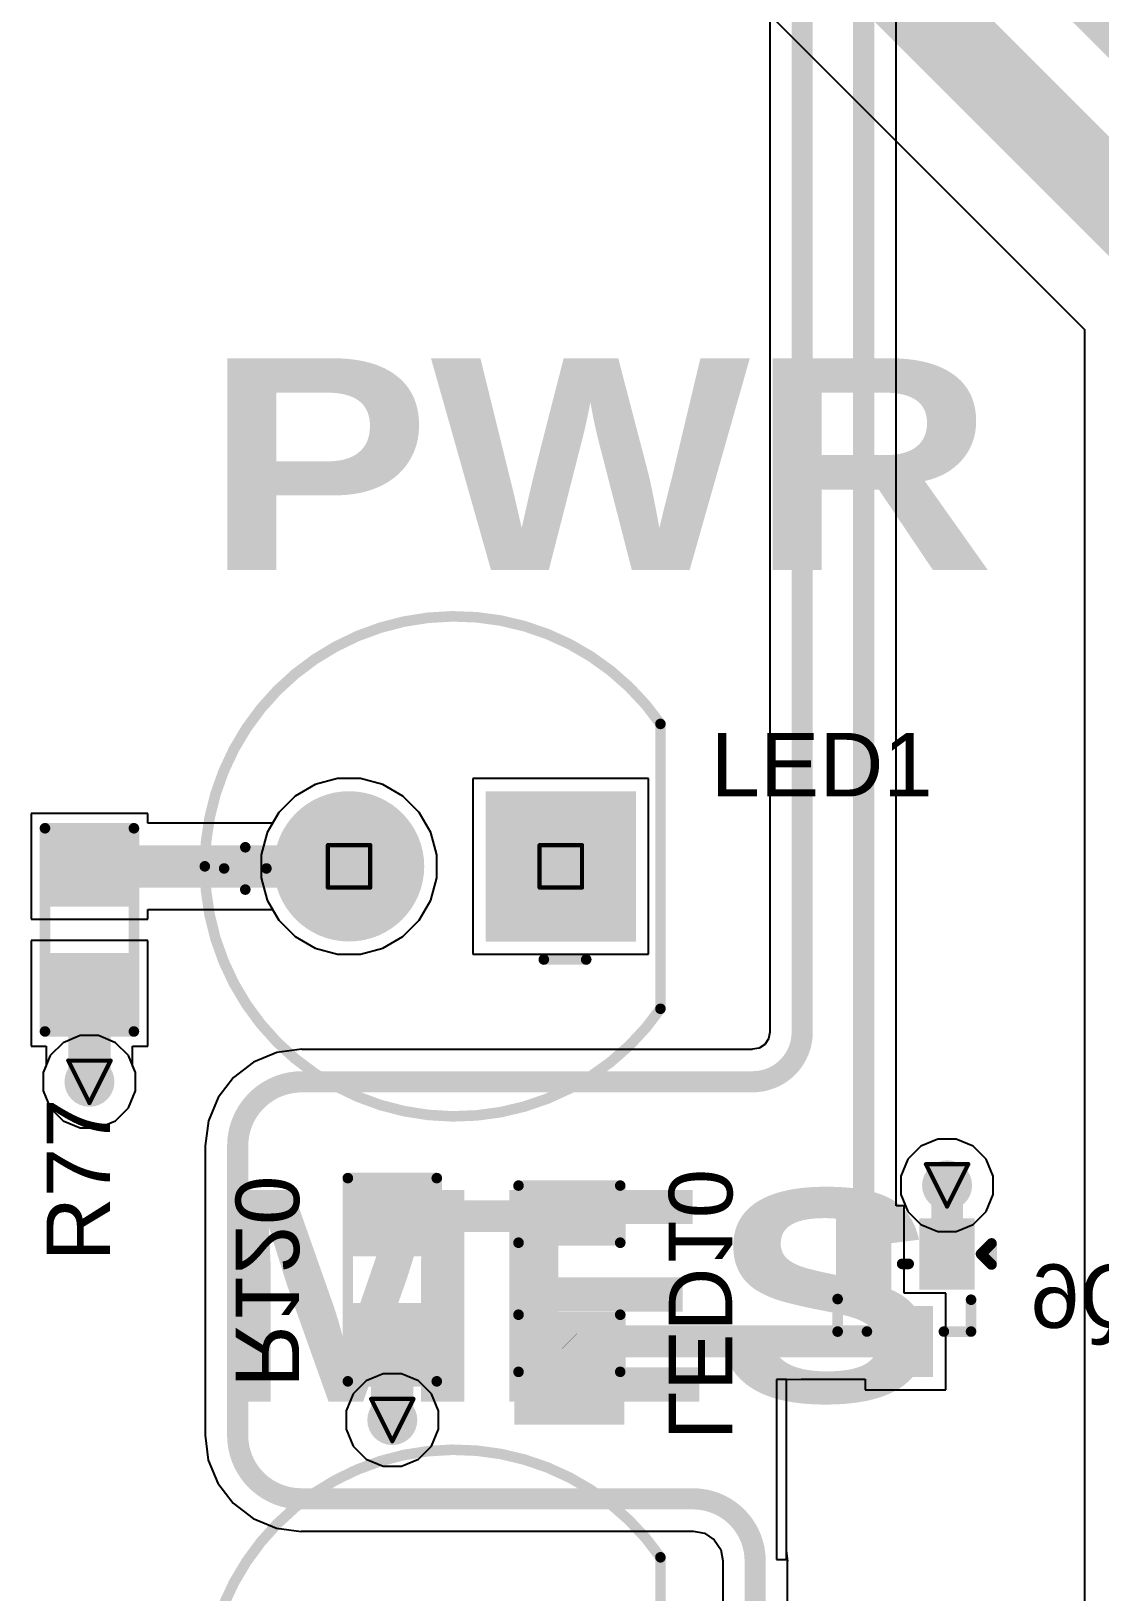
# Model space of a CAD drawing. Header units: inches. Extents: x 0 to 5359, y 0 to 5098.
# Drawn here: x 13.02 to 25.84, y 10.7 to 29.42 of the extents above; entities that cross this region are included whole.
import ezdxf

# ---------------------------------------------------------------- set-up
doc = ezdxf.new("R2010")
doc.units = ezdxf.units.IN
for name, color, linetype in [('Bottom Layer', 5, 'Continuous'), ('Bottom Overlay', 54, 'Continuous'), ('Bottom Paste', 16, 'Continuous'), ('Bottom Solder', 6, 'Continuous'), ('Drill Drawing', 1, 'Continuous'), ('Layer 1', 16, 'Continuous'), ('Layer 2', 76, 'Continuous'), ('Multi-Layer', 9, 'Continuous'), ('Pad Holes', 156, 'Continuous'), ('Top Layer', 1, 'Continuous'), ('Top Overlay', 2, 'Continuous'), ('Top Paste', 8, 'Continuous'), ('Top Solder', 216, 'Continuous'), ('Via Holes', 16, 'Continuous')]:
    doc.layers.add(name, color=color, linetype=linetype)
doc.styles.add('Arial', font='', dxfattribs={"height": 0.2})
doc.styles.add('Arial Black_Bold', font='', dxfattribs={"height": 0.2})
doc.styles.get('Arial').set_extended_font_data('Arial')
doc.styles.get('Arial Black_Bold').set_extended_font_data('Arial Black', bold=True)

# ---------------------------------------------------------------- blocks, each defined once
blk = doc.blocks.new('R___0603_B_86')
at = {"layer": 'Bottom Layer'}
for points in [[(-1.143, -0.4445), (-1.143, 0.4445), (-0.381, 0.4445), (-0.381, -0.4445)], [(0.381, -0.4445), (0.381, 0.4445), (1.143, 0.4445), (1.143, -0.4445)]]:
    blk.add_hatch(color=5, dxfattribs=at).paths.add_polyline_path(points)
at = {"layer": 'Bottom Paste'}
for points in [[(-1.143, -0.4445), (-1.143, 0.4445), (-0.381, 0.4445), (-0.381, -0.4445)], [(0.381, -0.4445), (0.381, 0.4445), (1.143, 0.4445), (1.143, -0.4445)]]:
    blk.add_hatch(color=16, dxfattribs=at).paths.add_polyline_path(points)
at = {"layer": 'Bottom Solder'}
for points in [[(-1.2446, -0.5461), (-1.2446, 0.5461), (-0.2794, 0.5461), (-0.2794, -0.5461)], [(0.2794, -0.5461), (0.2794, 0.5461), (1.2446, 0.5461), (1.2446, -0.5461)]]:
    blk.add_hatch(color=6, dxfattribs=at).paths.add_polyline_path(points)
at = {"layer": 'Bottom Overlay'}
for points in [[(1.2192, 0.5334, 0.127, 0.127, 0), (-1.2192, 0.5334, 0.127, 0.127, 0)], [(-1.2192, -0.5334, 0.127, 0.127, 0), (-1.2192, 0.5334, 0.127, 0.127, 0)], [(1.2192, -0.5334, 0.127, 0.127, 0), (1.2192, 0.5334, 0.127, 0.127, 0)], [(1.2192, -0.5334, 0.127, 0.127, 0), (-1.2192, -0.5334, 0.127, 0.127, 0)]]:
    blk.add_lwpolyline(points, format="xyseb", dxfattribs=at)
for points in [[(-1.25095, 0.5334, 0.0635, 0.0635, 1), (-1.18745, 0.5334, 0.0635, 0.0635, 1)], [(-1.25095, 0.5334, 0.0635, 0.0635, 1), (-1.18745, 0.5334, 0.0635, 0.0635, 1)], [(1.18745, 0.5334, 0.0635, 0.0635, 1), (1.25095, 0.5334, 0.0635, 0.0635, 1)], [(1.18745, 0.5334, 0.0635, 0.0635, 1), (1.25095, 0.5334, 0.0635, 0.0635, 1)], [(-1.25095, -0.5334, 0.0635, 0.0635, 1), (-1.18745, -0.5334, 0.0635, 0.0635, 1)], [(-1.25095, -0.5334, 0.0635, 0.0635, 1), (-1.18745, -0.5334, 0.0635, 0.0635, 1)], [(1.18745, -0.5334, 0.0635, 0.0635, 1), (1.25095, -0.5334, 0.0635, 0.0635, 1)], [(1.18745, -0.5334, 0.0635, 0.0635, 1), (1.25095, -0.5334, 0.0635, 0.0635, 1)]]:
    blk.add_lwpolyline(points, format="xyseb", close=True, dxfattribs=at)
blk = doc.blocks.new('R___0603_122')
at = {"layer": 'Top Layer'}
for points in [[(-0.381, 0.4445), (-0.381, -0.4445), (-1.143, -0.4445), (-1.143, 0.4445)], [(1.143, 0.4445), (1.143, -0.4445), (0.381, -0.4445), (0.381, 0.4445)]]:
    blk.add_hatch(color=1, dxfattribs=at).paths.add_polyline_path(points)
at = {"layer": 'Top Paste'}
for points in [[(-0.381, 0.4445), (-0.381, -0.4445), (-1.143, -0.4445), (-1.143, 0.4445)], [(1.143, 0.4445), (1.143, -0.4445), (0.381, -0.4445), (0.381, 0.4445)]]:
    blk.add_hatch(color=8, dxfattribs=at).paths.add_polyline_path(points)
at = {"layer": 'Top Solder'}
for points in [[(-0.2794, 0.5461), (-0.2794, -0.5461), (-1.2446, -0.5461), (-1.2446, 0.5461)], [(1.2446, 0.5461), (1.2446, -0.5461), (0.2794, -0.5461), (0.2794, 0.5461)]]:
    blk.add_hatch(color=216, dxfattribs=at).paths.add_polyline_path(points)
at = {"layer": 'Top Overlay'}
for points in [[(1.2192, 0.5334, 0.127, 0.127, 0), (-1.2192, 0.5334, 0.127, 0.127, 0)], [(-1.2192, -0.5334, 0.127, 0.127, 0), (-1.2192, 0.5334, 0.127, 0.127, 0)], [(1.2192, -0.5334, 0.127, 0.127, 0), (1.2192, 0.5334, 0.127, 0.127, 0)], [(1.2192, -0.5334, 0.127, 0.127, 0), (-1.2192, -0.5334, 0.127, 0.127, 0)]]:
    blk.add_lwpolyline(points, format="xyseb", dxfattribs=at)
for points in [[(-1.25095, 0.5334, 0.0635, 0.0635, 1), (-1.18745, 0.5334, 0.0635, 0.0635, 1)], [(-1.25095, 0.5334, 0.0635, 0.0635, 1), (-1.18745, 0.5334, 0.0635, 0.0635, 1)], [(1.18745, 0.5334, 0.0635, 0.0635, 1), (1.25095, 0.5334, 0.0635, 0.0635, 1)], [(1.18745, 0.5334, 0.0635, 0.0635, 1), (1.25095, 0.5334, 0.0635, 0.0635, 1)], [(-1.25095, -0.5334, 0.0635, 0.0635, 1), (-1.18745, -0.5334, 0.0635, 0.0635, 1)], [(-1.25095, -0.5334, 0.0635, 0.0635, 1), (-1.18745, -0.5334, 0.0635, 0.0635, 1)], [(1.18745, -0.5334, 0.0635, 0.0635, 1), (1.25095, -0.5334, 0.0635, 0.0635, 1)], [(1.18745, -0.5334, 0.0635, 0.0635, 1), (1.25095, -0.5334, 0.0635, 0.0635, 1)]]:
    blk.add_lwpolyline(points, format="xyseb", close=True, dxfattribs=at)
blk = doc.blocks.new('SOT_416_B_200')
at = {"layer": 'Bottom Layer'}
for points in [[(-0.73, 0.85), (-0.27, 0.85), (-0.27, 0.2), (-0.73, 0.2)], [(0.27, 0.85), (0.73, 0.85), (0.73, 0.2), (0.27, 0.2)], [(-0.23, -0.2), (0.23, -0.2), (0.23, -0.85), (-0.23, -0.85)]]:
    blk.add_hatch(color=5, dxfattribs=at).paths.add_polyline_path(points)
at = {"layer": 'Bottom Paste'}
for points in [[(-0.73, 0.85), (-0.27, 0.85), (-0.27, 0.2), (-0.73, 0.2)], [(0.27, 0.85), (0.73, 0.85), (0.73, 0.2), (0.27, 0.2)], [(-0.23, -0.2), (0.23, -0.2), (0.23, -0.85), (-0.23, -0.85)]]:
    blk.add_hatch(color=16, dxfattribs=at).paths.add_polyline_path(points)
at = {"layer": 'Bottom Solder'}
for points in [[(-0.832, 0.952), (-0.169, 0.952), (-0.169, 0.098), (-0.832, 0.098)], [(0.169, 0.952), (0.832, 0.952), (0.832, 0.098), (0.169, 0.098)], [(-0.332, -0.098), (0.332, -0.098), (0.332, -0.952), (-0.332, -0.952)]]:
    blk.add_hatch(color=6, dxfattribs=at).paths.add_polyline_path(points)
at = {"layer": 'Bottom Overlay'}
for points in [[(0.907, 0.525, 0.127, 0.127, 0), (1.034, 0.652, 0.127, 0.127, 0)], [(0.907, 0.525, 0.127, 0.127, 0), (1.034, 0.398, 0.127, 0.127, 0)], [(1.034, 0.398, 0.127, 0.127, 0), (1.034, 0.652, 0.127, 0.127, 0)], [(-0.039, 0.406, 0.127, 0.127, 0), (0.039, 0.406, 0.127, 0.127, 0)], [(-0.813, -0.406, 0.127, 0.127, 0), (-0.813, -0.016, 0.127, 0.127, 0)], [(0.787, -0.406, 0.127, 0.127, 0), (0.787, -0.024, 0.127, 0.127, 0)], [(-0.813, -0.406, 0.127, 0.127, 0), (-0.461, -0.406, 0.127, 0.127, 0)], [(0.461, -0.406, 0.127, 0.127, 0), (0.787, -0.406, 0.127, 0.127, 0)]]:
    blk.add_lwpolyline(points, format="xyseb", dxfattribs=at)
for points in [[(0.875, 0.525, 0.0635, 0.0635, 1), (0.938, 0.525, 0.0635, 0.0635, 1)], [(0.875, 0.525, 0.0635, 0.0635, 1), (0.938, 0.525, 0.0635, 0.0635, 1)], [(1.002, 0.652, 0.0635, 0.0635, 1), (1.065, 0.652, 0.0635, 0.0635, 1)], [(1.002, 0.652, 0.0635, 0.0635, 1), (1.065, 0.652, 0.0635, 0.0635, 1)], [(-0.071, 0.406, 0.0635, 0.0635, 1), (-0.007, 0.406, 0.0635, 0.0635, 1)], [(0.007, 0.406, 0.0635, 0.0635, 1), (0.071, 0.406, 0.0635, 0.0635, 1)], [(1.002, 0.398, 0.0635, 0.0635, 1), (1.065, 0.398, 0.0635, 0.0635, 1)], [(1.002, 0.398, 0.0635, 0.0635, 1), (1.065, 0.398, 0.0635, 0.0635, 1)], [(-0.845, -0.016, 0.0635, 0.0635, 1), (-0.781, -0.016, 0.0635, 0.0635, 1)], [(0.756, -0.024, 0.0635, 0.0635, 1), (0.819, -0.024, 0.0635, 0.0635, 1)], [(-0.845, -0.406, 0.0635, 0.0635, 1), (-0.781, -0.406, 0.0635, 0.0635, 1)], [(-0.845, -0.406, 0.0635, 0.0635, 1), (-0.781, -0.406, 0.0635, 0.0635, 1)], [(-0.493, -0.406, 0.0635, 0.0635, 1), (-0.43, -0.406, 0.0635, 0.0635, 1)], [(0.43, -0.406, 0.0635, 0.0635, 1), (0.493, -0.406, 0.0635, 0.0635, 1)], [(0.756, -0.406, 0.0635, 0.0635, 1), (0.819, -0.406, 0.0635, 0.0635, 1)], [(0.756, -0.406, 0.0635, 0.0635, 1), (0.819, -0.406, 0.0635, 0.0635, 1)]]:
    blk.add_lwpolyline(points, format="xyseb", close=True, dxfattribs=at)
blk = doc.blocks.new('TH_LED_5___G_____207')
at = {"layer": 'Bottom Layer'}
blk.add_hatch(color=5, dxfattribs=at).paths.add_polyline_path([(-2.07, 0.8), (-0.47, 0.8), (-0.47, -0.8), (-2.07, -0.8)])
h = blk.add_hatch(color=5, dxfattribs=at)
edge = h.paths.add_edge_path()
edge.add_arc((1.27, 0), 0.8, 0, 360)
at = {"layer": 'Bottom Solder'}
blk.add_hatch(color=6, dxfattribs=at).paths.add_polyline_path([(-2.172, 0.902), (-0.368, 0.902), (-0.368, -0.902), (-2.172, -0.902)])
h = blk.add_hatch(color=6, dxfattribs=at)
edge = h.paths.add_edge_path()
edge.add_arc((1.27, 0), 0.902, 0, 360)
at = {"layer": 'Layer 1'}
blk.add_hatch(color=16, dxfattribs=at).paths.add_polyline_path([(-2.07, 0.8), (-0.47, 0.8), (-0.47, -0.8), (-2.07, -0.8)])
h = blk.add_hatch(color=16, dxfattribs=at)
edge = h.paths.add_edge_path()
edge.add_arc((1.27, 0), 0.8, 0, 360)
at = {"layer": 'Layer 2'}
blk.add_hatch(color=76, dxfattribs=at).paths.add_polyline_path([(-2.07, 0.8), (-0.47, 0.8), (-0.47, -0.8), (-2.07, -0.8)])
h = blk.add_hatch(color=76, dxfattribs=at)
edge = h.paths.add_edge_path()
edge.add_arc((1.27, 0), 0.8, 0, 360)
at = {"layer": 'Multi-Layer'}
blk.add_hatch(color=9, dxfattribs=at).paths.add_polyline_path([(-2.07, 0.8), (-0.47, 0.8), (-0.47, -0.8), (-2.07, -0.8)])
h = blk.add_hatch(color=9, dxfattribs=at)
edge = h.paths.add_edge_path()
edge.add_arc((1.27, 0), 0.8, 0, 360)
at = {"layer": 'Pad Holes'}
h = blk.add_hatch(color=7, dxfattribs=at)
edge = h.paths.add_edge_path()
edge.add_arc((-1.27, 0), 0.45, 0, 360)
h = blk.add_hatch(color=7, dxfattribs=at)
edge = h.paths.add_edge_path()
edge.add_arc((1.27, 0), 0.45, 0, 360)
at = {"layer": 'Top Layer'}
blk.add_hatch(color=1, dxfattribs=at).paths.add_polyline_path([(-2.07, 0.8), (-0.47, 0.8), (-0.47, -0.8), (-2.07, -0.8)])
h = blk.add_hatch(color=1, dxfattribs=at)
edge = h.paths.add_edge_path()
edge.add_arc((1.27, 0), 0.8, 0, 360)
at = {"layer": 'Top Solder'}
blk.add_hatch(color=216, dxfattribs=at).paths.add_polyline_path([(-2.172, 0.902), (-0.368, 0.902), (-0.368, -0.902), (-2.172, -0.902)])
h = blk.add_hatch(color=216, dxfattribs=at)
edge = h.paths.add_edge_path()
edge.add_arc((1.27, 0), 0.902, 0, 360)
at = {"layer": 'Top Overlay'}
for points in [[(-2.466, 1.709, 0.127, 0.127, -0.73505), (3, 0, 0.127, 0.127, 0)], [(-2.466, 1.709, 0.127, 0.127, 0), (-2.466, -1.709, 0.127, 0.127, 0)], [(-1.067, 1.118, 0.127, 0.127, 0), (-1.575, 1.118, 0.127, 0.127, 0)], [(2.515, 0.279, 0.127, 0.127, 0), (2.515, -0.229, 0.127, 0.127, 0)], [(3, 0, 0.127, 0.127, -0.73505), (-2.466, -1.709, 0.127, 0.127, 0)], [(2.769, 0.025, 0.127, 0.127, 0), (2.261, 0.025, 0.127, 0.127, 0)]]:
    blk.add_lwpolyline(points, format="xyseb", dxfattribs=at)
for points in [[(-2.497, 1.709, 0.0635, 0.0635, 1), (-2.434, 1.709, 0.0635, 0.0635, 1)], [(-2.497, 1.709, 0.0635, 0.0635, 1), (-2.434, 1.709, 0.0635, 0.0635, 1)], [(-1.607, 1.118, 0.0635, 0.0635, 1), (-1.543, 1.118, 0.0635, 0.0635, 1)], [(-1.099, 1.118, 0.0635, 0.0635, 1), (-1.035, 1.118, 0.0635, 0.0635, 1)], [(2.483, 0.279, 0.0635, 0.0635, 1), (2.546, 0.279, 0.0635, 0.0635, 1)], [(2.229, 0.025, 0.0635, 0.0635, 1), (2.292, 0.025, 0.0635, 0.0635, 1)], [(2.737, 0.025, 0.0635, 0.0635, 1), (2.8, 0.025, 0.0635, 0.0635, 1)], [(2.968, 0, 0.0635, 0.0635, 1), (3.032, 0, 0.0635, 0.0635, 1)], [(2.968, 0, 0.0635, 0.0635, 1), (3.032, 0, 0.0635, 0.0635, 1)], [(2.483, -0.229, 0.0635, 0.0635, 1), (2.546, -0.229, 0.0635, 0.0635, 1)], [(-2.497, -1.709, 0.0635, 0.0635, 1), (-2.434, -1.709, 0.0635, 0.0635, 1)], [(-2.497, -1.709, 0.0635, 0.0635, 1), (-2.434, -1.709, 0.0635, 0.0635, 1)]]:
    blk.add_lwpolyline(points, format="xyseb", close=True, dxfattribs=at)
blk = doc.blocks.new('LED_0603_B_208')
at = {"layer": 'Bottom Layer'}
for points in [[(-1, 0.5), (-0.5, 0.5), (-0.5, -0.5), (-1, -0.5)], [(0.5, 0.5), (1, 0.5), (1, -0.5), (0.5, -0.5)]]:
    blk.add_hatch(color=5, dxfattribs=at).paths.add_polyline_path(points)
at = {"layer": 'Bottom Overlay'}
blk.add_hatch(color=54, dxfattribs=at).paths.add_polyline_path([(1.117, -0.661), (1.752, -0.661), (1.752, 0.66), (1.117, 0.66)])
at = {"layer": 'Bottom Paste'}
for points in [[(-1, 0.5), (-0.5, 0.5), (-0.5, -0.5), (-1, -0.5)], [(0.5, 0.5), (1, 0.5), (1, -0.5), (0.5, -0.5)]]:
    blk.add_hatch(color=16, dxfattribs=at).paths.add_polyline_path(points)
at = {"layer": 'Bottom Solder'}
for points in [[(-1.102, 0.602), (-0.398, 0.602), (-0.398, -0.602), (-1.102, -0.602)], [(0.398, 0.602), (1.102, 0.602), (1.102, -0.602), (0.398, -0.602)]]:
    blk.add_hatch(color=6, dxfattribs=at).paths.add_polyline_path(points)
at = {"layer": 'Bottom Overlay'}
for points in [[(-1.118, -0.61, 0.127, 0.127, 0), (-1.118, 0.61, 0.127, 0.127, 0)], [(-0.432, 0.61, 0.127, 0.127, 0), (-1.118, 0.61, 0.127, 0.127, 0)], [(1.118, 0.61, 0.127, 0.127, 0), (0.432, 0.61, 0.127, 0.127, 0)], [(1.118, -0.61, 0.127, 0.127, 0), (1.118, 0.61, 0.127, 0.127, 0)], [(-1.118, -0.61, 0.127, 0.127, 0), (-0.432, -0.61, 0.127, 0.127, 0)], [(1.118, -0.61, 0.127, 0.127, 0), (0.432, -0.61, 0.127, 0.127, 0)]]:
    blk.add_lwpolyline(points, format="xyseb", dxfattribs=at)
for points in [[(-1.149, 0.61, 0.0635, 0.0635, 1), (-1.086, 0.61, 0.0635, 0.0635, 1)], [(-1.149, 0.61, 0.0635, 0.0635, 1), (-1.086, 0.61, 0.0635, 0.0635, 1)], [(-0.464, 0.61, 0.0635, 0.0635, 1), (-0.4, 0.61, 0.0635, 0.0635, 1)], [(0.4, 0.61, 0.0635, 0.0635, 1), (0.464, 0.61, 0.0635, 0.0635, 1)], [(1.086, 0.61, 0.0635, 0.0635, 1), (1.149, 0.61, 0.0635, 0.0635, 1)], [(1.086, 0.61, 0.0635, 0.0635, 1), (1.149, 0.61, 0.0635, 0.0635, 1)], [(-1.149, -0.61, 0.0635, 0.0635, 1), (-1.086, -0.61, 0.0635, 0.0635, 1)], [(-1.149, -0.61, 0.0635, 0.0635, 1), (-1.086, -0.61, 0.0635, 0.0635, 1)], [(-0.464, -0.61, 0.0635, 0.0635, 1), (-0.4, -0.61, 0.0635, 0.0635, 1)], [(0.4, -0.61, 0.0635, 0.0635, 1), (0.464, -0.61, 0.0635, 0.0635, 1)], [(1.086, -0.61, 0.0635, 0.0635, 1), (1.149, -0.61, 0.0635, 0.0635, 1)], [(1.086, -0.61, 0.0635, 0.0635, 1), (1.149, -0.61, 0.0635, 0.0635, 1)]]:
    blk.add_lwpolyline(points, format="xyseb", close=True, dxfattribs=at)
blk = doc.blocks.new('TH_LED_5____216')
at = {"layer": 'Bottom Layer'}
blk.add_hatch(color=5, dxfattribs=at).paths.add_polyline_path([(-2.07, 0.8), (-0.47, 0.8), (-0.47, -0.8), (-2.07, -0.8)])
h = blk.add_hatch(color=5, dxfattribs=at)
edge = h.paths.add_edge_path()
edge.add_arc((1.27, 0), 0.8, 0, 360)
at = {"layer": 'Bottom Solder'}
blk.add_hatch(color=6, dxfattribs=at).paths.add_polyline_path([(-2.172, 0.902), (-0.368, 0.902), (-0.368, -0.902), (-2.172, -0.902)])
h = blk.add_hatch(color=6, dxfattribs=at)
edge = h.paths.add_edge_path()
edge.add_arc((1.27, 0), 0.902, 0, 360)
at = {"layer": 'Layer 1'}
blk.add_hatch(color=16, dxfattribs=at).paths.add_polyline_path([(-2.07, 0.8), (-0.47, 0.8), (-0.47, -0.8), (-2.07, -0.8)])
h = blk.add_hatch(color=16, dxfattribs=at)
edge = h.paths.add_edge_path()
edge.add_arc((1.27, 0), 0.8, 0, 360)
at = {"layer": 'Layer 2'}
blk.add_hatch(color=76, dxfattribs=at).paths.add_polyline_path([(-2.07, 0.8), (-0.47, 0.8), (-0.47, -0.8), (-2.07, -0.8)])
h = blk.add_hatch(color=76, dxfattribs=at)
edge = h.paths.add_edge_path()
edge.add_arc((1.27, 0), 0.8, 0, 360)
at = {"layer": 'Multi-Layer'}
blk.add_hatch(color=9, dxfattribs=at).paths.add_polyline_path([(-2.07, 0.8), (-0.47, 0.8), (-0.47, -0.8), (-2.07, -0.8)])
h = blk.add_hatch(color=9, dxfattribs=at)
edge = h.paths.add_edge_path()
edge.add_arc((1.27, 0), 0.8, 0, 360)
at = {"layer": 'Pad Holes'}
h = blk.add_hatch(color=7, dxfattribs=at)
edge = h.paths.add_edge_path()
edge.add_arc((-1.27, 0), 0.45, 0, 360)
h = blk.add_hatch(color=7, dxfattribs=at)
edge = h.paths.add_edge_path()
edge.add_arc((1.27, 0), 0.45, 0, 360)
at = {"layer": 'Top Layer'}
blk.add_hatch(color=1, dxfattribs=at).paths.add_polyline_path([(-2.07, 0.8), (-0.47, 0.8), (-0.47, -0.8), (-2.07, -0.8)])
h = blk.add_hatch(color=1, dxfattribs=at)
edge = h.paths.add_edge_path()
edge.add_arc((1.27, 0), 0.8, 0, 360)
at = {"layer": 'Top Solder'}
blk.add_hatch(color=216, dxfattribs=at).paths.add_polyline_path([(-2.172, 0.902), (-0.368, 0.902), (-0.368, -0.902), (-2.172, -0.902)])
h = blk.add_hatch(color=216, dxfattribs=at)
edge = h.paths.add_edge_path()
edge.add_arc((1.27, 0), 0.902, 0, 360)
at = {"layer": 'Top Overlay'}
for points in [[(-2.466, 1.709, 0.127, 0.127, -0.73505), (3, 0, 0.127, 0.127, 0)], [(-2.466, 1.709, 0.127, 0.127, 0), (-2.466, -1.709, 0.127, 0.127, 0)], [(-1.067, 1.118, 0.127, 0.127, 0), (-1.575, 1.118, 0.127, 0.127, 0)], [(2.515, 0.279, 0.127, 0.127, 0), (2.515, -0.229, 0.127, 0.127, 0)], [(3, 0, 0.127, 0.127, -0.73505), (-2.466, -1.709, 0.127, 0.127, 0)], [(2.769, 0.025, 0.127, 0.127, 0), (2.261, 0.025, 0.127, 0.127, 0)]]:
    blk.add_lwpolyline(points, format="xyseb", dxfattribs=at)
for points in [[(-2.497, 1.709, 0.0635, 0.0635, 1), (-2.434, 1.709, 0.0635, 0.0635, 1)], [(-2.497, 1.709, 0.0635, 0.0635, 1), (-2.434, 1.709, 0.0635, 0.0635, 1)], [(-1.607, 1.118, 0.0635, 0.0635, 1), (-1.543, 1.118, 0.0635, 0.0635, 1)], [(-1.099, 1.118, 0.0635, 0.0635, 1), (-1.035, 1.118, 0.0635, 0.0635, 1)], [(2.483, 0.279, 0.0635, 0.0635, 1), (2.546, 0.279, 0.0635, 0.0635, 1)], [(2.229, 0.025, 0.0635, 0.0635, 1), (2.292, 0.025, 0.0635, 0.0635, 1)], [(2.737, 0.025, 0.0635, 0.0635, 1), (2.8, 0.025, 0.0635, 0.0635, 1)], [(2.968, 0, 0.0635, 0.0635, 1), (3.032, 0, 0.0635, 0.0635, 1)], [(2.968, 0, 0.0635, 0.0635, 1), (3.032, 0, 0.0635, 0.0635, 1)], [(2.483, -0.229, 0.0635, 0.0635, 1), (2.546, -0.229, 0.0635, 0.0635, 1)], [(-2.497, -1.709, 0.0635, 0.0635, 1), (-2.434, -1.709, 0.0635, 0.0635, 1)], [(-2.497, -1.709, 0.0635, 0.0635, 1), (-2.434, -1.709, 0.0635, 0.0635, 1)]]:
    blk.add_lwpolyline(points, format="xyseb", close=True, dxfattribs=at)

msp = doc.modelspace()

# ---------------------------------------------------------------- hatches: boundary and pattern name
at = {"layer": 'Bottom Layer'}
h = msp.add_hatch(color=5, dxfattribs=at)
edge = h.paths.add_edge_path()
edge.add_arc((13.716, 16.815), 0.3, 0, 360)
h = msp.add_hatch(color=5, dxfattribs=at)
edge = h.paths.add_edge_path()
edge.add_arc((24.004, 15.572), 0.3, 0, 360)
h = msp.add_hatch(color=5, dxfattribs=at)
edge = h.paths.add_edge_path()
edge.add_arc((17.349, 12.756), 0.3, 0, 360)
at = {"layer": 'Layer 1'}
h = msp.add_hatch(color=16, dxfattribs=at)
edge = h.paths.add_edge_path()
edge.add_arc((13.716, 16.815), 0.3, 0, 360)
h = msp.add_hatch(color=16, dxfattribs=at)
edge = h.paths.add_edge_path()
edge.add_arc((24.004, 15.572), 0.3, 0, 360)
h = msp.add_hatch(color=16, dxfattribs=at)
edge = h.paths.add_edge_path()
edge.add_arc((17.349, 12.756), 0.3, 0, 360)
at = {"layer": 'Layer 2'}
h = msp.add_hatch(color=76, dxfattribs=at)
edge = h.paths.add_edge_path()
edge.add_arc((13.716, 16.815), 0.3, 0, 360)
h = msp.add_hatch(color=76, dxfattribs=at)
edge = h.paths.add_edge_path()
edge.add_arc((24.004, 15.572), 0.3, 0, 360)
h = msp.add_hatch(color=76, dxfattribs=at)
edge = h.paths.add_edge_path()
edge.add_arc((17.349, 12.756), 0.3, 0, 360)
at = {"layer": 'Top Layer'}
h = msp.add_hatch(color=1, dxfattribs=at)
edge = h.paths.add_edge_path()
edge.add_arc((13.716, 16.815), 0.3, 0, 360)
h = msp.add_hatch(color=1, dxfattribs=at)
edge = h.paths.add_edge_path()
edge.add_arc((24.004, 15.572), 0.3, 0, 360)
h = msp.add_hatch(color=1, dxfattribs=at)
edge = h.paths.add_edge_path()
edge.add_arc((17.349, 12.756), 0.3, 0, 360)
at = {"layer": 'Via Holes'}
h = msp.add_hatch(color=7, dxfattribs=at)
edge = h.paths.add_edge_path()
edge.add_arc((13.716, 16.815), 0.15, 0, 360)
h = msp.add_hatch(color=7, dxfattribs=at)
edge = h.paths.add_edge_path()
edge.add_arc((24.004, 15.572), 0.15, 0, 360)
h = msp.add_hatch(color=7, dxfattribs=at)
edge = h.paths.add_edge_path()
edge.add_arc((17.349, 12.756), 0.15, 0, 360)

# ---------------------------------------------------------------- linework, layer by layer
at = {"layer": 'Bottom Layer'}
for p, q in [((23.392, 15.328), (23.392, 59.438)), ((21.877, 48.124), (21.877, 17.409)), ((16.691, 20.454), (16.423, 20.382)), ((16.969, 20.454), (16.691, 20.454)), ((17.237, 20.382), (16.969, 20.454)), ((16.183, 20.243), (15.987, 20.047)), ((16.423, 20.382), (16.183, 20.243)), ((17.477, 20.243), (17.237, 20.382)), ((17.673, 20.047), (17.477, 20.243)), ((15.987, 20.047), (15.848, 19.807)), ((17.812, 19.807), (17.673, 20.047)), ((15.848, 19.807), (15.776, 19.539)), ((17.884, 19.539), (17.812, 19.807)), ((15.776, 19.539), (15.776, 19.261)), ((17.884, 19.261), (17.884, 19.539)), ((15.776, 19.261), (15.848, 18.993)), ((17.812, 18.993), (17.884, 19.261)), ((15.848, 18.993), (15.987, 18.753)), ((17.673, 18.753), (17.812, 18.993)), ((15.987, 18.753), (16.183, 18.557)), ((17.477, 18.557), (17.673, 18.753)), ((16.183, 18.557), (16.423, 18.418)), ((17.237, 18.418), (17.477, 18.557)), ((16.423, 18.418), (16.691, 18.346)), ((16.969, 18.346), (17.237, 18.418)), ((16.691, 18.346), (16.969, 18.346)), ((13.402, 17.284), (13.246, 17.129)), ((13.606, 17.369), (13.402, 17.284)), ((13.826, 17.369), (13.606, 17.369)), ((14.03, 17.284), (13.826, 17.369)), ((14.186, 17.129), (14.03, 17.284)), ((21.816, 17.264), (21.75, 17.22)), ((21.86, 17.331), (21.816, 17.264)), ((21.876, 17.409), (21.86, 17.331)), ((21.877, 17.409), (21.876, 17.409)), ((13.246, 17.129), (13.162, 16.925)), ((14.27, 16.925), (14.186, 17.129)), ((15.684, 17.05), (15.443, 16.866)), ((15.964, 17.166), (15.684, 17.05)), ((16.264, 17.206), (15.964, 17.166)), ((16.264, 17.203), (16.264, 17.206)), ((21.671, 17.203), (16.264, 17.203)), ((21.75, 17.22), (21.671, 17.205)), ((21.671, 17.205), (21.671, 17.203)), ((13.162, 16.925), (13.162, 16.705)), ((14.27, 16.705), (14.27, 16.925)), ((15.443, 16.866), (15.259, 16.625)), ((13.162, 16.705), (13.246, 16.501)), ((14.186, 16.501), (14.27, 16.705)), ((13.246, 16.501), (13.402, 16.345)), ((14.03, 16.345), (14.186, 16.501)), ((15.259, 16.625), (15.143, 16.345)), ((13.402, 16.345), (13.606, 16.261)), ((13.826, 16.261), (14.03, 16.345)), ((15.143, 16.345), (15.103, 16.045)), ((13.606, 16.261), (13.826, 16.261)), ((15.103, 16.045), (15.106, 16.045)), ((15.106, 16.045), (15.106, 12.573)), ((23.488, 15.328), (23.392, 15.328)), ((23.488, 14.278), (23.488, 15.328)), ((23.988, 14.278), (23.488, 14.278)), ((23.988, 13.12), (23.988, 14.278)), ((22.077, 13.242), (21.956, 13.242)), ((21.956, 13.242), (21.956, 11.083)), ((22.077, 13.242), (22.253, 13.247)), ((22.077, 11.083), (22.077, 13.242)), ((22.077, 11.467), (22.077, 13.242)), ((22.253, 13.247), (23.02, 13.247)), ((23.02, 13.247), (23.02, 13.12)), ((23.02, 13.12), (23.988, 13.12)), ((15.106, 12.573), (15.103, 12.573)), ((15.103, 12.573), (15.142, 12.275)), ((15.142, 12.275), (15.258, 11.997)), ((15.258, 11.997), (15.441, 11.758)), ((15.441, 11.758), (15.68, 11.575)), ((15.68, 11.575), (15.958, 11.459)), ((15.958, 11.459), (16.256, 11.42)), ((20.955, 11.423), (20.959, 11.423)), ((20.959, 11.423), (21.093, 11.397)), ((22.077, 11.186), (22.077, 11.467)), ((16.256, 11.42), (16.256, 11.423)), ((16.256, 11.423), (20.955, 11.423)), ((21.093, 11.397), (21.21, 11.319)), ((21.21, 11.319), (21.288, 11.202)), ((21.288, 11.202), (21.315, 11.068)), ((21.315, 11.068), (21.314, 11.064)), ((21.314, 11.064), (21.314, 6.755)), ((21.956, 11.083), (22.077, 11.083)), ((22.093, 11.064), (22.077, 11.186)), ((22.091, 6.755), (22.091, 11.064)), ((22.091, 11.064), (22.093, 11.064))]:
    msp.add_line(p, q, dxfattribs=at)
for points in [[(22.266, 17.409, 0.254, 0.254, 0), (22.266, 73.457, 0.254, 0.254, 0)], [(23.004, 14.749, 0.254, 0.254, 0), (23.004, 72.936, 0.254, 0.254, 0)], [(22.266, 17.409, 0.254, 0.254, -0.414214), (21.671, 16.815, 0.254, 0.254, 0)], [(15.494, 16.045, 0.254, 0.254, -0.414214), (16.264, 16.815, 0.254, 0.254, 0)], [(16.264, 16.815, 0.254, 0.254, 0), (21.671, 16.815, 0.254, 0.254, 0)], [(15.494, 12.573, 0.254, 0.254, 0), (15.494, 16.045, 0.254, 0.254, 0)], [(24.004, 14.749, 0.381, 0.381, 0), (24.004, 15.572, 0.381, 0.381, 0)], [(17.349, 15.202, 0.381, 0.381, 0), (19.473, 15.202, 0.381, 0.381, 0)], [(17.349, 12.756, 0.508, 0.508, 0), (17.349, 13.678, 0.508, 0.508, 0)], [(19.474, 13.701, 0.381, 0.381, 0), (23.504, 13.701, 0.381, 0.381, 0)], [(19.473, 13.702, 0.254, 0.254, 0), (19.474, 13.701, 0.254, 0.254, 0)], [(17.349, 12.756, 0.254, 0.254, -0.414214), (17.305, 12.713, 0.254, 0.254, 0)], [(16.256, 11.811, 0.254, 0.254, -0.414214), (15.494, 12.573, 0.254, 0.254, 0)], [(16.256, 11.811, 0.254, 0.254, 0), (20.955, 11.811, 0.254, 0.254, 0)], [(20.955, 11.811, 0.254, 0.254, -0.414214), (21.702, 11.064, 0.254, 0.254, 0)], [(21.702, 6.36, 0.254, 0.254, 0), (21.702, 11.064, 0.254, 0.254, 0)]]:
    msp.add_lwpolyline(points, format="xyseb", dxfattribs=at)
for points in [[(22.202, 17.409, 0.127, 0.127, 1), (22.329, 17.409, 0.127, 0.127, 1)], [(22.202, 17.409, 0.127, 0.127, 1), (22.329, 17.409, 0.127, 0.127, 1)], [(16.201, 16.815, 0.127, 0.127, 1), (16.328, 16.815, 0.127, 0.127, 1)], [(16.201, 16.815, 0.127, 0.127, 1), (16.328, 16.815, 0.127, 0.127, 1)], [(21.608, 16.815, 0.127, 0.127, 1), (21.735, 16.815, 0.127, 0.127, 1)], [(21.608, 16.815, 0.127, 0.127, 1), (21.735, 16.815, 0.127, 0.127, 1)], [(15.431, 16.045, 0.127, 0.127, 1), (15.557, 16.045, 0.127, 0.127, 1)], [(15.431, 16.045, 0.127, 0.127, 1), (15.557, 16.045, 0.127, 0.127, 1)], [(23.909, 15.572, 0.191, 0.191, 1), (24.099, 15.572, 0.191, 0.191, 1)], [(17.253, 15.202, 0.191, 0.191, 1), (17.444, 15.202, 0.191, 0.191, 1)], [(19.378, 15.202, 0.191, 0.191, 1), (19.568, 15.202, 0.191, 0.191, 1)], [(22.94, 14.749, 0.127, 0.127, 1), (23.067, 14.749, 0.127, 0.127, 1)], [(23.909, 14.749, 0.191, 0.191, 1), (24.099, 14.749, 0.191, 0.191, 1)], [(17.222, 13.678, 0.254, 0.254, 1), (17.476, 13.678, 0.254, 0.254, 1)], [(19.379, 13.701, 0.191, 0.191, 1), (19.57, 13.701, 0.191, 0.191, 1)], [(23.408, 13.701, 0.191, 0.191, 1), (23.599, 13.701, 0.191, 0.191, 1)], [(19.409, 13.702, 0.127, 0.127, 1), (19.536, 13.702, 0.127, 0.127, 1)], [(19.411, 13.701, 0.127, 0.127, 1), (19.538, 13.701, 0.127, 0.127, 1)], [(17.222, 12.756, 0.254, 0.254, 1), (17.476, 12.756, 0.254, 0.254, 1)], [(17.242, 12.713, 0.127, 0.127, 1), (17.369, 12.713, 0.127, 0.127, 1)], [(17.285, 12.756, 0.127, 0.127, 1), (17.412, 12.756, 0.127, 0.127, 1)], [(15.431, 12.573, 0.127, 0.127, 1), (15.557, 12.573, 0.127, 0.127, 1)], [(15.431, 12.573, 0.127, 0.127, 1), (15.557, 12.573, 0.127, 0.127, 1)], [(16.192, 11.811, 0.127, 0.127, 1), (16.32, 11.811, 0.127, 0.127, 1)], [(16.192, 11.811, 0.127, 0.127, 1), (16.32, 11.811, 0.127, 0.127, 1)], [(20.892, 11.811, 0.127, 0.127, 1), (21.018, 11.811, 0.127, 0.127, 1)], [(20.892, 11.811, 0.127, 0.127, 1), (21.018, 11.811, 0.127, 0.127, 1)], [(21.639, 11.064, 0.127, 0.127, 1), (21.766, 11.064, 0.127, 0.127, 1)], [(21.639, 11.064, 0.127, 0.127, 1), (21.766, 11.064, 0.127, 0.127, 1)]]:
    msp.add_lwpolyline(points, format="xyseb", close=True, dxfattribs=at)
at = {"layer": 'Drill Drawing'}
for points in [[(16.576, 19.654, 0.0508, 0.0508, 0), (17.084, 19.654, 0.0508, 0.0508, 0)], [(16.576, 19.146, 0.0508, 0.0508, 0), (16.576, 19.654, 0.0508, 0.0508, 0)], [(17.084, 19.146, 0.0508, 0.0508, 0), (17.084, 19.654, 0.0508, 0.0508, 0)], [(19.116, 19.654, 0.0508, 0.0508, 0), (19.624, 19.654, 0.0508, 0.0508, 0)], [(19.116, 19.146, 0.0508, 0.0508, 0), (19.116, 19.654, 0.0508, 0.0508, 0)], [(19.624, 19.146, 0.0508, 0.0508, 0), (19.624, 19.654, 0.0508, 0.0508, 0)], [(16.576, 19.146, 0.0508, 0.0508, 0), (17.084, 19.146, 0.0508, 0.0508, 0)], [(19.116, 19.146, 0.0508, 0.0508, 0), (19.624, 19.146, 0.0508, 0.0508, 0)], [(13.462, 17.069, 0.0508, 0.0508, 0), (13.97, 17.069, 0.0508, 0.0508, 0)], [(13.462, 17.069, 0.0508, 0.0508, 0), (13.716, 16.561, 0.0508, 0.0508, 0)], [(13.716, 16.561, 0.0508, 0.0508, 0), (13.97, 17.069, 0.0508, 0.0508, 0)], [(23.75, 15.826, 0.0508, 0.0508, 0), (24.258, 15.826, 0.0508, 0.0508, 0)], [(23.75, 15.826, 0.0508, 0.0508, 0), (24.004, 15.318, 0.0508, 0.0508, 0)], [(24.004, 15.318, 0.0508, 0.0508, 0), (24.258, 15.826, 0.0508, 0.0508, 0)], [(17.095, 13.01, 0.0508, 0.0508, 0), (17.603, 13.01, 0.0508, 0.0508, 0)], [(17.095, 13.01, 0.0508, 0.0508, 0), (17.349, 12.502, 0.0508, 0.0508, 0)], [(17.349, 12.502, 0.0508, 0.0508, 0), (17.603, 13.01, 0.0508, 0.0508, 0)]]:
    msp.add_lwpolyline(points, format="xyseb", dxfattribs=at)
for points in [[(16.563, 19.654, 0.0254, 0.0254, 1), (16.589, 19.654, 0.0254, 0.0254, 1)], [(16.563, 19.654, 0.0254, 0.0254, 1), (16.589, 19.654, 0.0254, 0.0254, 1)], [(17.071, 19.654, 0.0254, 0.0254, 1), (17.097, 19.654, 0.0254, 0.0254, 1)], [(17.071, 19.654, 0.0254, 0.0254, 1), (17.097, 19.654, 0.0254, 0.0254, 1)], [(19.103, 19.654, 0.0254, 0.0254, 1), (19.129, 19.654, 0.0254, 0.0254, 1)], [(19.103, 19.654, 0.0254, 0.0254, 1), (19.129, 19.654, 0.0254, 0.0254, 1)], [(19.611, 19.654, 0.0254, 0.0254, 1), (19.637, 19.654, 0.0254, 0.0254, 1)], [(19.611, 19.654, 0.0254, 0.0254, 1), (19.637, 19.654, 0.0254, 0.0254, 1)], [(16.563, 19.146, 0.0254, 0.0254, 1), (16.589, 19.146, 0.0254, 0.0254, 1)], [(16.563, 19.146, 0.0254, 0.0254, 1), (16.589, 19.146, 0.0254, 0.0254, 1)], [(17.071, 19.146, 0.0254, 0.0254, 1), (17.097, 19.146, 0.0254, 0.0254, 1)], [(17.071, 19.146, 0.0254, 0.0254, 1), (17.097, 19.146, 0.0254, 0.0254, 1)], [(19.103, 19.146, 0.0254, 0.0254, 1), (19.129, 19.146, 0.0254, 0.0254, 1)], [(19.103, 19.146, 0.0254, 0.0254, 1), (19.129, 19.146, 0.0254, 0.0254, 1)], [(19.611, 19.146, 0.0254, 0.0254, 1), (19.637, 19.146, 0.0254, 0.0254, 1)], [(19.611, 19.146, 0.0254, 0.0254, 1), (19.637, 19.146, 0.0254, 0.0254, 1)], [(13.449, 17.069, 0.0254, 0.0254, 1), (13.475, 17.069, 0.0254, 0.0254, 1)], [(13.449, 17.069, 0.0254, 0.0254, 1), (13.475, 17.069, 0.0254, 0.0254, 1)], [(13.957, 17.069, 0.0254, 0.0254, 1), (13.983, 17.069, 0.0254, 0.0254, 1)], [(13.957, 17.069, 0.0254, 0.0254, 1), (13.983, 17.069, 0.0254, 0.0254, 1)], [(13.703, 16.561, 0.0254, 0.0254, 1), (13.729, 16.561, 0.0254, 0.0254, 1)], [(13.703, 16.561, 0.0254, 0.0254, 1), (13.729, 16.561, 0.0254, 0.0254, 1)], [(23.737, 15.826, 0.0254, 0.0254, 1), (23.763, 15.826, 0.0254, 0.0254, 1)], [(23.737, 15.826, 0.0254, 0.0254, 1), (23.763, 15.826, 0.0254, 0.0254, 1)], [(24.245, 15.826, 0.0254, 0.0254, 1), (24.271, 15.826, 0.0254, 0.0254, 1)], [(24.245, 15.826, 0.0254, 0.0254, 1), (24.271, 15.826, 0.0254, 0.0254, 1)], [(23.991, 15.318, 0.0254, 0.0254, 1), (24.017, 15.318, 0.0254, 0.0254, 1)], [(23.991, 15.318, 0.0254, 0.0254, 1), (24.017, 15.318, 0.0254, 0.0254, 1)], [(17.082, 13.01, 0.0254, 0.0254, 1), (17.107, 13.01, 0.0254, 0.0254, 1)], [(17.082, 13.01, 0.0254, 0.0254, 1), (17.107, 13.01, 0.0254, 0.0254, 1)], [(17.59, 13.01, 0.0254, 0.0254, 1), (17.615, 13.01, 0.0254, 0.0254, 1)], [(17.59, 13.01, 0.0254, 0.0254, 1), (17.615, 13.01, 0.0254, 0.0254, 1)], [(17.336, 12.502, 0.0254, 0.0254, 1), (17.361, 12.502, 0.0254, 0.0254, 1)], [(17.336, 12.502, 0.0254, 0.0254, 1), (17.361, 12.502, 0.0254, 0.0254, 1)]]:
    msp.add_lwpolyline(points, format="xyseb", close=True, dxfattribs=at)
at = {"layer": 'Layer 1'}
for p, q in [((16.691, 20.454), (16.423, 20.382)), ((16.969, 20.454), (16.691, 20.454)), ((17.237, 20.382), (16.969, 20.454)), ((16.183, 20.243), (15.987, 20.047)), ((16.423, 20.382), (16.183, 20.243)), ((17.477, 20.243), (17.237, 20.382)), ((17.673, 20.047), (17.477, 20.243)), ((15.987, 20.047), (15.848, 19.807)), ((17.812, 19.807), (17.673, 20.047)), ((15.848, 19.807), (15.776, 19.539)), ((17.884, 19.539), (17.812, 19.807)), ((15.776, 19.539), (15.776, 19.261)), ((17.884, 19.261), (17.884, 19.539)), ((15.776, 19.261), (15.848, 18.993)), ((17.812, 18.993), (17.884, 19.261)), ((15.848, 18.993), (15.987, 18.753)), ((17.673, 18.753), (17.812, 18.993)), ((15.987, 18.753), (16.183, 18.557)), ((17.477, 18.557), (17.673, 18.753)), ((16.183, 18.557), (16.423, 18.418)), ((17.237, 18.418), (17.477, 18.557)), ((16.423, 18.418), (16.691, 18.346)), ((16.969, 18.346), (17.237, 18.418)), ((16.691, 18.346), (16.969, 18.346)), ((13.402, 17.284), (13.246, 17.129)), ((13.606, 17.369), (13.402, 17.284)), ((13.826, 17.369), (13.606, 17.369)), ((14.03, 17.284), (13.826, 17.369)), ((14.186, 17.129), (14.03, 17.284)), ((13.246, 17.129), (13.162, 16.925)), ((14.27, 16.925), (14.186, 17.129)), ((13.162, 16.925), (13.162, 16.705)), ((14.27, 16.705), (14.27, 16.925)), ((13.162, 16.705), (13.246, 16.501)), ((14.186, 16.501), (14.27, 16.705)), ((13.246, 16.501), (13.402, 16.345)), ((14.03, 16.345), (14.186, 16.501)), ((13.402, 16.345), (13.606, 16.261)), ((13.826, 16.261), (14.03, 16.345)), ((13.606, 16.261), (13.826, 16.261)), ((17.238, 13.31), (17.035, 13.226)), ((17.459, 13.31), (17.238, 13.31)), ((17.662, 13.226), (17.459, 13.31)), ((17.035, 13.226), (16.879, 13.07)), ((17.818, 13.07), (17.662, 13.226)), ((16.879, 13.07), (16.795, 12.866)), ((17.903, 12.866), (17.818, 13.07)), ((16.795, 12.866), (16.795, 12.646)), ((17.903, 12.646), (17.903, 12.866)), ((16.795, 12.646), (16.879, 12.442)), ((17.818, 12.442), (17.903, 12.646)), ((16.879, 12.442), (17.035, 12.287)), ((17.662, 12.287), (17.818, 12.442)), ((17.035, 12.287), (17.238, 12.202)), ((17.238, 12.202), (17.459, 12.202)), ((17.459, 12.202), (17.662, 12.287))]:
    msp.add_line(p, q, dxfattribs=at)
at = {"layer": 'Layer 2'}
for p, q in [((18.398, 33.099), (25.654, 25.842)), ((25.654, 25.842), (25.654, 6.58)), ((16.691, 20.454), (16.423, 20.382)), ((16.969, 20.454), (16.691, 20.454)), ((17.237, 20.382), (16.969, 20.454)), ((20.424, 20.454), (18.316, 20.454)), ((18.316, 20.454), (18.316, 18.346)), ((20.424, 18.346), (20.424, 20.454)), ((16.183, 20.243), (15.987, 20.047)), ((16.423, 20.382), (16.183, 20.243)), ((17.477, 20.243), (17.237, 20.382)), ((17.673, 20.047), (17.477, 20.243)), ((15.987, 20.047), (15.848, 19.807)), ((17.812, 19.807), (17.673, 20.047)), ((15.848, 19.807), (15.776, 19.539)), ((17.884, 19.539), (17.812, 19.807)), ((15.776, 19.539), (15.776, 19.261)), ((17.884, 19.261), (17.884, 19.539)), ((15.776, 19.261), (15.848, 18.993)), ((17.812, 18.993), (17.884, 19.261)), ((15.848, 18.993), (15.987, 18.753)), ((17.673, 18.753), (17.812, 18.993)), ((15.987, 18.753), (16.183, 18.557)), ((17.477, 18.557), (17.673, 18.753)), ((16.183, 18.557), (16.423, 18.418)), ((17.237, 18.418), (17.477, 18.557)), ((16.423, 18.418), (16.691, 18.346)), ((16.969, 18.346), (17.237, 18.418)), ((16.691, 18.346), (16.969, 18.346)), ((18.316, 18.346), (20.424, 18.346)), ((23.894, 16.126), (23.69, 16.042)), ((24.114, 16.126), (23.894, 16.126)), ((24.318, 16.042), (24.114, 16.126)), ((23.69, 16.042), (23.534, 15.886)), ((24.474, 15.886), (24.318, 16.042)), ((23.534, 15.886), (23.45, 15.682)), ((24.558, 15.682), (24.474, 15.886)), ((23.45, 15.682), (23.45, 15.462)), ((24.558, 15.462), (24.558, 15.682)), ((23.45, 15.462), (23.534, 15.258)), ((24.474, 15.258), (24.558, 15.462)), ((23.534, 15.258), (23.69, 15.102)), ((24.318, 15.102), (24.474, 15.258)), ((23.69, 15.102), (23.894, 15.018)), ((23.894, 15.018), (24.114, 15.018)), ((24.114, 15.018), (24.318, 15.102))]:
    msp.add_line(p, q, dxfattribs=at)
for points in [[(21.458, 34.306, 1.016, 1.016, 0), (28.041, 27.723, 1.016, 1.016, 0)], [(19.6, 33.786, 1.016, 1.016, 0), (26.665, 26.721, 1.016, 1.016, 0)]]:
    msp.add_lwpolyline(points, format="xyseb", dxfattribs=at)
at = {"layer": 'Top Layer'}
for p, q in [((16.691, 20.454), (16.423, 20.382)), ((16.969, 20.454), (16.691, 20.454)), ((17.237, 20.382), (16.969, 20.454)), ((16.183, 20.243), (15.987, 20.047)), ((16.423, 20.382), (16.183, 20.243)), ((17.477, 20.243), (17.237, 20.382)), ((17.673, 20.047), (17.477, 20.243)), ((15.987, 20.047), (15.912, 19.918)), ((17.812, 19.807), (17.673, 20.047)), ((14.415, 20.035), (13.018, 20.035)), ((13.018, 20.035), (13.018, 18.765)), ((14.415, 19.918), (14.415, 20.035)), ((15.912, 19.918), (14.415, 19.918)), ((17.884, 19.539), (17.812, 19.807)), ((17.884, 19.261), (17.884, 19.539)), ((17.812, 18.993), (17.884, 19.261)), ((17.673, 18.753), (17.812, 18.993)), ((13.018, 18.765), (14.415, 18.765)), ((14.415, 18.765), (14.415, 18.882)), ((14.415, 18.882), (15.912, 18.882)), ((15.912, 18.882), (15.987, 18.753)), ((15.987, 18.753), (16.183, 18.557)), ((17.477, 18.557), (17.673, 18.753)), ((16.183, 18.557), (16.423, 18.418)), ((17.237, 18.418), (17.477, 18.557)), ((14.415, 18.511), (13.018, 18.511)), ((13.018, 18.511), (13.018, 17.241)), ((14.415, 17.241), (14.415, 18.511)), ((16.423, 18.418), (16.691, 18.346)), ((16.969, 18.346), (17.237, 18.418)), ((16.691, 18.346), (16.969, 18.346)), ((13.018, 17.241), (13.198, 17.241)), ((13.198, 17.241), (13.198, 17.012)), ((14.234, 17.012), (14.234, 17.241)), ((14.234, 17.241), (14.415, 17.241)), ((13.198, 17.012), (13.162, 16.925)), ((13.162, 16.925), (13.162, 16.705)), ((14.27, 16.925), (14.234, 17.012)), ((14.27, 16.705), (14.27, 16.925)), ((13.162, 16.705), (13.246, 16.501)), ((14.186, 16.501), (14.27, 16.705)), ((13.246, 16.501), (13.402, 16.345)), ((14.03, 16.345), (14.186, 16.501)), ((13.402, 16.345), (13.606, 16.261)), ((13.826, 16.261), (14.03, 16.345)), ((13.606, 16.261), (13.826, 16.261)), ((17.238, 13.31), (17.035, 13.226)), ((17.459, 13.31), (17.238, 13.31)), ((17.662, 13.226), (17.459, 13.31)), ((17.035, 13.226), (16.879, 13.07)), ((17.818, 13.07), (17.662, 13.226)), ((16.879, 13.07), (16.795, 12.866)), ((17.903, 12.866), (17.818, 13.07)), ((16.795, 12.866), (16.795, 12.646)), ((17.903, 12.646), (17.903, 12.866)), ((16.795, 12.646), (16.879, 12.442)), ((17.818, 12.442), (17.903, 12.646)), ((16.879, 12.442), (17.035, 12.287)), ((17.662, 12.287), (17.818, 12.442)), ((17.035, 12.287), (17.238, 12.202)), ((17.238, 12.202), (17.459, 12.202)), ((17.459, 12.202), (17.662, 12.287))]:
    msp.add_line(p, q, dxfattribs=at)
for points in [[(13.716, 19.4, 0.508, 0.508, 0), (16.83, 19.4, 0.508, 0.508, 0)], [(13.716, 16.815, 0.508, 0.508, 0), (13.716, 17.876, 0.508, 0.508, 0)]]:
    msp.add_lwpolyline(points, format="xyseb", dxfattribs=at)
for points in [[(13.589, 19.4, 0.254, 0.254, 1), (13.843, 19.4, 0.254, 0.254, 1)], [(16.703, 19.4, 0.254, 0.254, 1), (16.957, 19.4, 0.254, 0.254, 1)], [(13.589, 17.876, 0.254, 0.254, 1), (13.843, 17.876, 0.254, 0.254, 1)], [(13.589, 16.815, 0.254, 0.254, 1), (13.843, 16.815, 0.254, 0.254, 1)]]:
    msp.add_lwpolyline(points, format="xyseb", close=True, dxfattribs=at)

# ---------------------------------------------------------------- block references
for name, p, rotation in [('TH_LED_5____216', (18.1, 19.4), 180), ('R___0603_122', (13.716, 18.638), 270), ('R___0603_B_86', (17.349, 14.44), 270), ('LED_0603_B_208', (19.473, 14.452), 270), ('TH_LED_5___G_____207', (18.1, 9.4), 180)]:
    msp.add_blockref(name, p, dxfattribs=dict(rotation=rotation))
msp.add_blockref('SOT_416_B_200', (23.504, 14.224))

# ---------------------------------------------------------------- texts
at = {"layer": 'Bottom Overlay', "style": 'Arial', "text_generation_flag": 2}
for s, p in [('R120', (15.469, 13.145)), ('LED10', (20.666, 12.515))]:
    msp.add_text(s, height=0.762, rotation=270, dxfattribs=at).set_placement(p)
msp.add_text('Q6', height=0.762, dxfattribs=at).set_placement((26.424, 13.862))
at = {"layer": 'Top Overlay'}
for s, height, rotation, style, p in [('PWR', 2.54, 360, 'Arial Black_Bold', (15.1, 22.957)), ('R77', 0.762, 90, 'Arial', (13.963, 14.661)), ('MES', 2.54, 360, 'Arial Black_Bold', (15.1, 12.978))]:
    msp.add_text(s, height=height, rotation=rotation, dxfattribs=dict(at, style=style)).set_placement(p)
at = {"layer": 'Top Overlay', "style": 'Arial'}
msp.add_text('LED1', height=0.762, dxfattribs=at).set_placement((21.169, 20.239))

doc.saveas('drawing.dxf')
